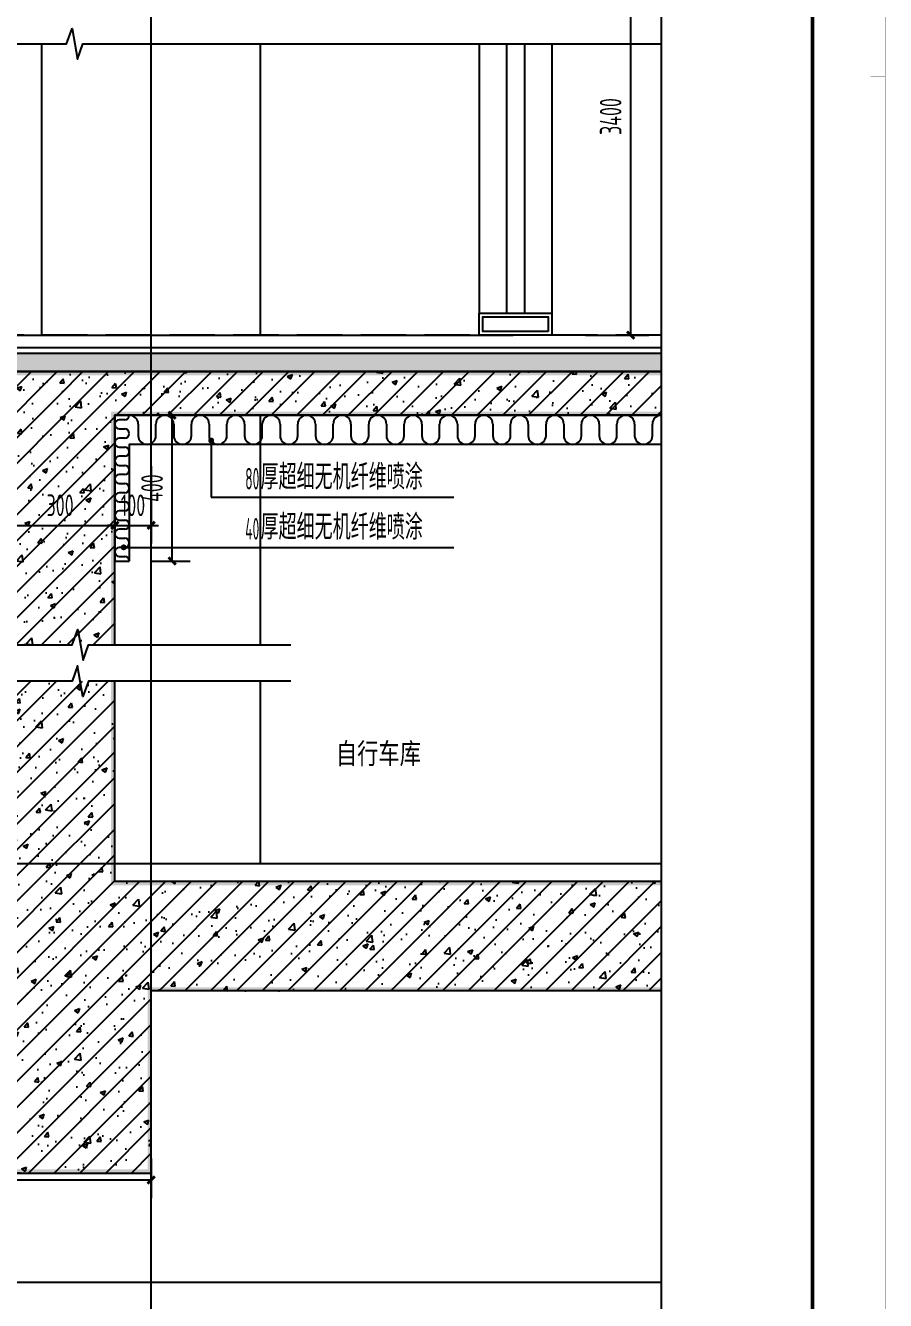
# Model space of a CAD drawing. Extents: x 76956 to 102217, y 21605 to 39570.
# Drawn here: x 86476 to 88837, y 27798 to 31298 of the extents above; entities that cross this region are included whole.
import ezdxf

# ---------------------------------------------------------------- set-up
doc = ezdxf.new("R2010")
doc.units = 0
doc.header["$LTSCALE"] = 1000
doc.header["$MEASUREMENT"] = 0
doc.linetypes.add('DASH', pattern=[0.35, 0.25, -0.1])
doc.linetypes.add('DOTE', pattern=[2.42, 2, -0.2, 0.02, -0.2])
for name, color, linetype in [('01-标注_尺寸', 124, 'Continuous'), ('01-标注_符号', 200, 'Continuous'), ('02-TEXT_标注', 130, 'Continuous'), ('05-填充_天正', 26, 'Continuous'), ('A-C_玻璃幕墙', 140, 'Continuous'), ('A-STR-面层', 191, 'Continuous'), ('A-SUR_保温', 222, 'Continuous'), ('A-SUR_面层', 191, 'Continuous'), ('A-TECH_结构', 21, 'Continuous'), ('A_AXIS-轴线', 36, 'Continuous'), ('A_STR-砼墙', 51, 'Continuous'), ('A_STR-砼柱', 51, 'Continuous'), ('PUB_WALL', 9, 'Continuous')]:
    doc.layers.add(name, color=color, linetype=linetype)
doc.layers.add('DIM_MODI', color=2, linetype='Continuous', plot=False)
doc.styles.add('_TCH_DIM', font='ros1.shx', dxfattribs={"width": 0.75, "bigfont": 'jd.shx'})
doc.styles.add('_TCH_DIM_T3', font='ros1.shx', dxfattribs={"width": 0.705882, "bigfont": 'jd.shx'})
doc.styles.get("Standard").update_dxf_attribs({"font": 'STXIHEI_0.TTF', "width": 0.75})
doc.dimstyles.new('_TCH_ARCH&&20', dxfattribs={"dimtxt": 59.5, "dimasz": 20, "dimexe": 50, "dimexo": 60, "dimgap": 25.25, "dimtad": 1, "dimdec": 0, "dimzin": 0, "dimdsep": 46, "dimtxsty": '_TCH_DIM_T3', "dimblk": 'ARCHTICK', "dimcen": 0.09, "dimclrt": 7, "dimazin": 2, "dimtfac": 1, "dimtdec": 0, "dimtix": 1, "dimtmove": 2, "dimatfit": 3, "dimfxl": 0, "dimtolj": 1, "dimtzin": 0, "dimarcsym": 0})
pattern_1 = [(45, (0, 0), (-35.35534, 35.35534), []), (50, (0, 0), (143.45204, -12.55043), [15, -165]), (355, (0, 0), (-27.75027, 150.43843), [12, -132]), (100.4514, (11.95, -1.05), (115.70188, 137.8879), [12.74804, -140.22842]), (46.1842, (0, 40), (213.4482, -33.1038), [22.5, -247.5]), (96.6356, (17.79, 37.24), (186.93254, 194.82357), [19.12206, -210.3426]), (351.1842, (0, 40), (186.9324, 194.8237), [18, -198]), (21, (20, 30), (119.38141, -80.52378), [15, -165]), (326, (20, 30), (48.66307, 145.03), [12, -132]), (71.4514, (29.95, 23.29), (168.04453, 64.5061), [12.74804, -140.22842]), (37.5, (0, 0), (2.43197, 66.57877), [0, -130.4, 0, -134, 0, -132.5]), (7.5, (0, 0), (52.61391, 78.88234), [0, -76.4, 0, -127.4, 0, -50.5]), (327.5, (-44.6, 0), (106.764487, -4.510974), [0, -50, 0, -156, 0, -207]), (317.5, (-64.6, 0), (116.63723, 20.021), [0, -65, 0, -103.6, 0, -147])]

# ---------------------------------------------------------------- blocks, each defined once
blk = doc.blocks.new('图框-A1')
for points, const_width in [([(0, 0), (841, 0), (841, 594), (0, 594)], 0.05), ([(766, 584), (25, 584), (25, 10), (766, 10)], 0.5)]:
    blk.add_lwpolyline(points, close=True, dxfattribs=dict(const_width=const_width))
at = {"const_width": 0.05}
blk.add_lwpolyline([(420.5, 594), (420.5, 592)], dxfattribs=at)
blk = doc.blocks.new('hk')
at = {"layer": 'A-C_玻璃幕墙'}
for points in [[(0, 0), (200, 0), (200, 60), (0, 60)], [(10, 10), (190, 10), (190, 50), (10, 50)]]:
    blk.add_lwpolyline(points, close=True, dxfattribs=at)
blk = doc.blocks.new('_ArchTick')
at = {"color": 0, "linetype": 'ByBlock', "const_width": 0.4}
blk.add_lwpolyline([(-0.5, -0.5), (0.5, 0.5)], dxfattribs=at)
blk = doc.blocks.new('*D171')
at = {"layer": '01-标注_尺寸', "color": 0, "lineweight": -2, "transparency": 16777216}
for p, q in [((86421.3, 30088.1), (86421.3, 29876)), ((86721.3, 30088.1), (86721.3, 29876)), ((86421.3, 29926), (86721.3, 29926))]:
    blk.add_line(p, q, dxfattribs=at)
at = {"layer": 'Defpoints', "color": 0, "transparency": 16777216}
for p in [(86421.3, 30148.1), (86721.3, 30148.1), (86721.3, 29926)]:
    blk.add_point(p, dxfattribs=at)
at = {"layer": '01-标注_尺寸', "color": 0, "lineweight": -2, "transparency": 16777216, "xscale": 20, "yscale": 20, "zscale": 20, "rotation": 180}
blk.add_blockref('_ArchTick', (86421.3, 29926), dxfattribs=at)
at = {"layer": '01-标注_尺寸', "color": 0, "lineweight": -2, "transparency": 16777216, "xscale": 20, "yscale": 20, "zscale": 20}
blk.add_blockref('_ArchTick', (86721.3, 29926), dxfattribs=at)
at = {"layer": '01-标注_尺寸', "color": 7, "transparency": 16777216, "insert": (86571.3, 29981), "char_height": 59.5, "attachment_point": 5, "style": '_TCH_DIM_T3'}
blk.add_mtext('\\A1;300', dxfattribs=at)
blk = doc.blocks.new('*D172')
at = {"layer": '01-标注_尺寸', "color": 0, "lineweight": -2, "transparency": 16777216}
for p, q in [((86721.3, 30088.1), (86721.3, 29876)), ((86821.3, 30088.1), (86821.3, 29876)), ((86721.3, 29926), (86701.3, 29926)), ((86721.3, 29926), (86821.3, 29926)), ((86821.3, 29926), (86841.3, 29926))]:
    blk.add_line(p, q, dxfattribs=at)
at = {"layer": 'Defpoints', "color": 0, "transparency": 16777216}
for p in [(86721.3, 30148.1), (86821.3, 30148.1), (86821.3, 29926)]:
    blk.add_point(p, dxfattribs=at)
at = {"layer": '01-标注_尺寸', "color": 0, "lineweight": -2, "transparency": 16777216, "xscale": 20, "yscale": 20, "zscale": 20}
blk.add_blockref('_ArchTick', (86721.3, 29926), dxfattribs=at)
at = {"layer": '01-标注_尺寸', "color": 0, "lineweight": -2, "transparency": 16777216, "xscale": 20, "yscale": 20, "zscale": 20, "rotation": 180}
blk.add_blockref('_ArchTick', (86821.3, 29926), dxfattribs=at)
at = {"layer": '01-标注_尺寸', "color": 7, "transparency": 16777216, "insert": (86771.3, 29981), "char_height": 59.5, "attachment_point": 5, "style": '_TCH_DIM_T3'}
blk.add_mtext('\\A1;100', dxfattribs=at)
blk = doc.blocks.new('$LinePat$保温层')
at = {"color": 0}
for p, q in [((24, -24), (24, -56)), ((72, -56), (72, -24))]:
    blk.add_line(p, q, dxfattribs=at)
for centre, start, end in [((96, -24), 90, 180), ((0, -24), 0, 90), ((48, -56), 180, 0)]:
    blk.add_arc(centre, 24, start, end, dxfattribs=at)
blk = doc.blocks.new('*D184')
at = {"layer": '01-标注_尺寸', "color": 0, "lineweight": -2, "transparency": 16777216}
for p, q in [((86821.3, 30228.1), (86928.6, 30228.1)), ((86878.6, 29828.1), (86878.6, 30228.1)), ((86821.3, 29828.1), (86928.6, 29828.1))]:
    blk.add_line(p, q, dxfattribs=at)
at = {"layer": 'Defpoints', "color": 0, "transparency": 16777216}
for p in [(86761.3, 30228.1), (86878.6, 30228.1), (86761.3, 29828.1)]:
    blk.add_point(p, dxfattribs=at)
at = {"layer": '01-标注_尺寸', "color": 0, "lineweight": -2, "transparency": 16777216, "xscale": 20, "yscale": 20, "zscale": 20}
for p, rotation in [((86878.6, 30228.1), 90), ((86878.6, 29828.1), 270)]:
    blk.add_blockref('_ArchTick', p, dxfattribs=dict(at, rotation=rotation))
at = {"layer": '01-标注_尺寸', "color": 7, "transparency": 16777216, "insert": (86823.6, 30028.1), "char_height": 59.5, "attachment_point": 5, "rotation": 90, "style": '_TCH_DIM_T3'}
blk.add_mtext('\\A1;400', dxfattribs=at)
blk = doc.blocks.new('*D212')
at = {"layer": '01-标注_尺寸', "color": 0, "lineweight": -2, "transparency": 16777216}
for p, q in [((84821.3, 28188.1), (84821.3, 28079)), ((86821.3, 28188.1), (86821.3, 28079)), ((84821.3, 28129), (86821.3, 28129))]:
    blk.add_line(p, q, dxfattribs=at)
at = {"layer": 'Defpoints', "color": 0, "transparency": 16777216}
for p in [(84821.3, 28248.1), (86821.3, 28248.1), (86821.3, 28129)]:
    blk.add_point(p, dxfattribs=at)
at = {"layer": '01-标注_尺寸', "color": 0, "lineweight": -2, "transparency": 16777216, "xscale": 20, "yscale": 20, "zscale": 20, "rotation": 180}
blk.add_blockref('_ArchTick', (84821.3, 28129), dxfattribs=at)
at = {"layer": '01-标注_尺寸', "color": 0, "lineweight": -2, "transparency": 16777216, "xscale": 20, "yscale": 20, "zscale": 20}
blk.add_blockref('_ArchTick', (86821.3, 28129), dxfattribs=at)
at = {"layer": '01-标注_尺寸', "color": 7, "transparency": 16777216, "insert": (85821.3, 28184), "char_height": 59.5, "attachment_point": 5, "style": '_TCH_DIM_T3'}
blk.add_mtext('\\A1;2000', dxfattribs=at)
blk = doc.blocks.new('*D215')
at = {"layer": '01-标注_尺寸', "color": 0, "lineweight": -2, "transparency": 16777216}
for p, q in [((88013.8, 31648.1), (88187.5, 31648.1)), ((88137.5, 30448.1), (88137.5, 31648.1)), ((88013.8, 30448.1), (88187.5, 30448.1))]:
    blk.add_line(p, q, dxfattribs=at)
at = {"layer": 'Defpoints', "color": 0, "transparency": 16777216}
for p in [(87953.8, 31648.1), (88137.5, 31648.1), (87953.8, 30448.1)]:
    blk.add_point(p, dxfattribs=at)
at = {"layer": '01-标注_尺寸', "color": 0, "lineweight": -2, "transparency": 16777216, "xscale": 20, "yscale": 20, "zscale": 20}
for p, rotation in [((88137.5, 31648.1), 90), ((88137.5, 30448.1), 270)]:
    blk.add_blockref('_ArchTick', p, dxfattribs=dict(at, rotation=rotation))
at = {"layer": '01-标注_尺寸', "color": 7, "transparency": 16777216, "insert": (88082.5, 31048.1), "char_height": 59.5, "attachment_point": 5, "rotation": 90, "style": '_TCH_DIM_T3'}
blk.add_mtext('\\A1;3400', dxfattribs=at)

msp = doc.modelspace()

# ---------------------------------------------------------------- hatches: boundary and pattern name
at = {"layer": '05-填充_天正'}
h = msp.add_hatch(dxfattribs=at)
h.set_pattern_fill('AR-CONC', color=256, scale=20, style=0)
h.set_pattern_definition([(50, (0, 0), (36.436934, -3.187817), [3.81, -41.91]), (355, (0, 0), (-7.048565, 38.211329), [3.048, -33.528]), (100.451, (3.036, -0.266), (29.3885, 35.023338), [3.238, -35.618]), (46.1842, (0, 10.16), (54.215808, -8.408466), [5.715, -62.865]), (96.6356, (4.52, 9.46), (47.480847, 49.48511), [4.857, -53.427]), (351.184, (0, 10.16), (47.48092, 49.485024), [4.572, -50.292]), (21, (5.08, 7.62), (30.322976, -20.453104), [3.81, -41.91]), (326, (5.08, 7.62), (12.360406, 36.837593), [3.048, -33.528]), (71.4514, (7.607, 5.916), (42.683298, 16.384572), [3.238, -35.618]), (37.5, (0, 0), (0.6177207, 16.9110078), [0, -33.1216, 0, -34.036, 0, -33.655]), (7.5, (0, 0), (13.3639325, 20.036115), [0, -19.4056, 0, -32.3596, 0, -12.827]), (327.5, (-11.328, 0), (27.118119, -1.1457488), [0, -12.7, 0, -39.624, 0, -52.578]), (317.5, (-16.408, 0), (29.625836, 5.085298), [0, -16.51, 0, -26.3144, 0, -37.338])])
h.paths.add_polyline_path([(88221.3, 30348.1), (88221.3, 30398.1), (85171.3, 30398.1), (85171.3, 30348.1)])
h = msp.add_hatch(dxfattribs=at)
h.set_pattern_fill('钢筋混凝土', color=256, scale=20, style=0)
h.set_pattern_definition(pattern_1)
h.paths.add_polyline_path([(85171.3, 30348.1), (85171.3, 30148.1), (86421.3, 30148.1), (86431.3, 30158.1), (86571.3, 30241.4), (86571.3, 30348.1)])
h = msp.add_hatch(dxfattribs=at)
h.set_pattern_fill('钢筋混凝土', color=256, scale=20, style=0)
h.set_pattern_definition(pattern_1)
h.paths.add_polyline_path([(86571.3, 30241.4), (86711.3, 30238.1), (86721.3, 30228.1), (88221.3, 30228.1), (88221.3, 30348.1), (86571.3, 30348.1)])
h = msp.add_hatch(dxfattribs=at)
h.set_pattern_fill('钢筋混凝土', color=256, scale=20, style=0)
h.set_pattern_definition(pattern_1)
h.paths.add_polyline_path([(86421.3, 29598.1), (86721.3, 29598.1), (86721.3, 30228.1), (86711.3, 30238.1), (86571.3, 30241.4), (86431.3, 30158.1), (86421.3, 30148.1)])
h = msp.add_hatch(dxfattribs=at)
h.set_pattern_fill('钢筋混凝土', color=256, scale=20, style=0)
h.set_pattern_definition(pattern_1)
h.paths.add_polyline_path([(86421.3, 28948.1), (86721.3, 28948.1), (86721.3, 29498.1), (86421.3, 29498.1)])
h = msp.add_hatch(dxfattribs=at)
h.set_pattern_fill('钢筋混凝土', color=256, scale=20, style=0)
h.set_pattern_definition(pattern_1)
h.paths.add_polyline_path([(86421.3, 28148.1), (86821.3, 28148.1), (86821.3, 28948.1), (86421.3, 28948.1)])
h = msp.add_hatch(dxfattribs=at)
h.set_pattern_fill('钢筋混凝土', color=256, scale=20, style=0)
h.set_pattern_definition(pattern_1)
h.paths.add_polyline_path([(86821.3, 28948.1), (86821.3, 28648.1), (88221.3, 28648.1), (88221.3, 28948.1)])
at = {"layer": 'A_STR-砼柱'}
for points in [[(86711.3, 28948.1), (86711.3, 28938.1), (86821.3, 28938.1), (86821.3, 28948.1)], [(86821.3, 28658.1), (86811.3, 28658.1), (86811.3, 28158.1), (86431.3, 28158.1), (86431.3, 28658.1), (86421.3, 28658.1), (86421.3, 28148.1), (86821.3, 28148.1)]]:
    msp.add_hatch(color=256, dxfattribs=at).paths.add_polyline_path(points)
at = {"layer": 'PUB_WALL'}
for points in [[(88221.3, 30398.1), (85171.3, 30398.1), (85171.3, 30388.1), (88221.3, 30388.1)], [(88221.3, 30348.1), (85171.3, 30348.1), (85171.3, 30358.1), (88221.3, 30358.1)], [(85171.3, 30348.1), (86571.3, 30348.1), (86571.3, 30338.1), (85171.3, 30338.1)], [(86571.3, 30348.1), (88221.3, 30348.1), (88221.3, 30338.1), (86571.3, 30338.1)], [(86721.3, 30228.1), (88221.3, 30228.1), (88221.3, 30238.1), (86711.3, 30238.1)], [(86721.3, 29598.1), (86721.3, 30228.1), (86711.3, 30238.1), (86711.3, 29598.1)], [(86711.3, 28948.1), (86721.3, 28948.1), (86721.3, 29498.1), (86711.3, 29498.1)], [(86821.3, 28948.1), (86821.3, 28938.1), (88221.3, 28938.1), (88221.3, 28948.1)], [(86821.3, 28658.1), (86821.3, 28648.1), (88221.3, 28648.1), (88221.3, 28658.1)]]:
    msp.add_hatch(color=256, dxfattribs=at).paths.add_polyline_path(points)

# ---------------------------------------------------------------- linework, layer by layer
at = {"layer": '01-标注_符号'}
for p, q in [((86986, 30158.9), (86986, 30003.2)), ((86986, 30003.2), (87652.4, 30003.2)), ((86745.8, 29865.6), (86890.4, 29865.6)), ((86890.4, 29865.6), (87652.4, 29865.6))]:
    msp.add_line(p, q, dxfattribs=at)
for points in [[(88221.3, 39168.1), (88221.3, 31912.6), (88263.3, 31897.3), (88179.3, 31882.5), (88221.3, 31867.6), (88221.3, 24612)], [(85001.3, 31248.1), (86588.8, 31248.1), (86604.1, 31290.1), (86618.9, 31206.1), (86633.8, 31248.1), (88221.3, 31248.1)], [(86049.3, 29598.1), (86604.3, 29598.1), (86619.6, 29640.1), (86634.4, 29556.1), (86649.3, 29598.1), (87204.3, 29598.1)], [(87204.3, 29498.1), (86649.3, 29498.1), (86634, 29456.1), (86619.2, 29540.1), (86604.3, 29498.1), (86049.3, 29498.1)], [(84041.3, 27848.1), (86108.8, 27848.1), (86124.1, 27890.1), (86138.9, 27806.1), (86153.8, 27848.1), (88221.3, 27848.1)]]:
    msp.add_lwpolyline(points, dxfattribs=at)
at = {"layer": '01-标注_符号', "const_width": 8}
for points in [[(86986, 30162.9, 1), (86986, 30154.9, 1)], [(86741.8, 29865.6, 1), (86749.8, 29865.6, 1)]]:
    msp.add_lwpolyline(points, format="xyb", close=True, dxfattribs=at)
at = {"layer": 'A-C_玻璃幕墙'}
for points in [[(87721.3, 31248.1), (87721.3, 30508.1)], [(87796.3, 31248.1), (87796.3, 30508.1)], [(87846.3, 31248.1), (87846.3, 30508.1)], [(87921.3, 31248.1), (87921.3, 30448.1)], [(87721.3, 30348.1), (87821.3, 30348.1)]]:
    msp.add_lwpolyline(points, dxfattribs=at)
at = {"layer": 'A-STR-面层', "linetype": 'DASH', "ltscale": 0.5}
msp.add_lwpolyline([(88221.3, 30448.1), (85921.3, 30448.1)], dxfattribs=at)
at = {"layer": 'A-STR-面层'}
msp.add_lwpolyline([(88221.3, 30413.1), (85171.3, 30413.1)], dxfattribs=at)
at = {"layer": 'A-SUR_保温'}
for p, q in [((86721.3, 29828.1), (86761.3, 29828.1)), ((86721.3, 28998.1), (88221.3, 28998.1))]:
    msp.add_line(p, q, dxfattribs=at)
for points in [[(88221.3, 30228.1), (86721.3, 30228.1), (86721.3, 29828.1)], [(88221.3, 30148.1), (86761.3, 30148.1), (86761.3, 29828.1)]]:
    msp.add_lwpolyline(points, dxfattribs=at)
at = {"layer": 'A-SUR_面层'}
for p, q in [((88221.3, 30398.1), (85171.3, 30398.1)), ((88221.3, 30348.1), (85171.3, 30348.1))]:
    msp.add_line(p, q, dxfattribs=at)
at = {"layer": 'A-TECH_结构'}
for points in [[(86521.3, 30448.1), (86521.3, 31248.1)], [(87121.3, 30448.1), (87121.3, 31248.1)], [(87121.3, 29598.1), (87121.3, 30228.1)], [(87121.3, 28998.1), (87121.3, 29498.1)]]:
    msp.add_lwpolyline(points, dxfattribs=at)
at = {"layer": 'A_AXIS-轴线'}
msp.add_lwpolyline([(86821.3, 24908.1), (86821.3, 38838.1)], dxfattribs=at)
at = {"layer": 'A_STR-砼墙'}
for p, q in [((85171.3, 30348.1), (86571.3, 30348.1)), ((86571.3, 30348.1), (88221.3, 30348.1)), ((86721.3, 30228.1), (88221.3, 30228.1)), ((86721.3, 29598.1), (86721.3, 30228.1)), ((86721.3, 28948.1), (86721.3, 29498.1)), ((88221.3, 28948.1), (86821.3, 28948.1)), ((88221.3, 28648.1), (86821.3, 28648.1))]:
    msp.add_line(p, q, dxfattribs=at)
at = {"layer": 'A_STR-砼柱'}
for p, q in [((86821.3, 28948.1), (86721.3, 28948.1)), ((86821.3, 28148.1), (86821.3, 28648.1)), ((86421.3, 28148.1), (86821.3, 28148.1))]:
    msp.add_line(p, q, dxfattribs=at)
at = {"layer": 'DIM_MODI', "color": 24, "linetype": 'DOTE'}
for p, q in [((83394.8, 30448.1), (88221.3, 30448.1)), ((83394.8, 28998.1), (88221.3, 28998.1))]:
    msp.add_line(p, q, dxfattribs=at)

# ---------------------------------------------------------------- block references
at = {"xscale": 20, "yscale": 20, "zscale": 20, "rotation": 270}
msp.add_blockref('图框-A1', (76956.3, 39569.4), dxfattribs=at)
at = {"extrusion": (0, 0, -1), "zscale": -1}
msp.add_blockref('hk', (-87921.3, 30448.1), dxfattribs=at)
at = {"layer": 'A-SUR_保温'}
for p, xscale, yscale, zscale, rotation in [((86761.3, 30228.1), 0.5208333332248442, 0.4999999998742679, 0.4999999998742679, 270.0000000000917), ((86761.3, 30228.1), 1.013889029389198, 0.9999999997485357, 0.9999999997485357, 359.9999999999939), ((86858.7, 30228.1), 1.013889029389198, 0.9999999997485357, 0.9999999997485357, 359.9999999999939), ((86956, 30228.1), 1.013889029389198, 0.9999999997485357, 0.9999999997485357, 359.9999999999939), ((87053.3, 30228.1), 1.013889029389198, 0.9999999997485357, 0.9999999997485357, 359.9999999999939), ((87150.7, 30228.1), 1.013889029389198, 0.9999999997485357, 0.9999999997485357, 359.9999999999939), ((87248, 30228.1), 1.013889029389198, 0.9999999997485357, 0.9999999997485357, 359.9999999999939), ((87345.3, 30228.1), 1.013889029389198, 0.9999999997485357, 0.9999999997485357, 359.9999999999939), ((87442.7, 30228.1), 1.013889029389198, 0.9999999997485357, 0.9999999997485357, 359.9999999999939), ((87540, 30228.1), 1.013889029389198, 0.9999999997485357, 0.9999999997485357, 359.9999999999939), ((87637.3, 30228.1), 1.013889029389198, 0.9999999997485357, 0.9999999997485357, 359.9999999999939), ((87734.7, 30228.1), 1.013889029389198, 0.9999999997485357, 0.9999999997485357, 359.9999999999939), ((87832, 30228.1), 1.013889029389198, 0.9999999997485357, 0.9999999997485357, 359.9999999999939), ((87929.3, 30228.1), 1.013889029389198, 0.9999999997485357, 0.9999999997485357, 359.9999999999939), ((88026.7, 30228.1), 1.013889029389198, 0.9999999997485357, 0.9999999997485357, 359.9999999999939), ((88124, 30228.1), 1.013889029389198, 0.9999999997485357, 0.9999999997485357, 359.9999999999939), ((86761.3, 30178.1), 0.5208333332248442, 0.4999999998742679, 0.4999999998742679, 270.0000000000917), ((86761.3, 30128.1), 0.5208333332248442, 0.4999999998742679, 0.4999999998742679, 270.0000000000917), ((86761.3, 30078.1), 0.5208333332248442, 0.4999999998742679, 0.4999999998742679, 270.0000000000917), ((86761.3, 30028.1), 0.5208333332248442, 0.4999999998742679, 0.4999999998742679, 270.0000000000917), ((86761.3, 29978.1), 0.5208333332248442, 0.4999999998742679, 0.4999999998742679, 270.0000000000917), ((86761.3, 29928.1), 0.5208333332248442, 0.4999999998742679, 0.4999999998742679, 270.0000000000917), ((86761.3, 29878.1), 0.5208333332248442, 0.4999999998742679, 0.4999999998742679, 270.0000000000917)]:
    msp.add_blockref('$LinePat$保温层', p, dxfattribs=dict(at, xscale=xscale, yscale=yscale, zscale=zscale, rotation=rotation))

# ---------------------------------------------------------------- texts
at = {"layer": '02-TEXT_标注', "style": '_TCH_DIM'}
for s, height, width, p in [('厚超细无机纤维喷涂', 69.46, 0.75, (87121.4, 30024.2)), ('80', 59.5, 0.529412, (87079.4, 30024.2)), ('厚超细无机纤维喷涂', 69.46, 0.75, (87121.4, 29886.6)), ('40', 59.5, 0.529412, (87079.4, 29886.6))]:
    msp.add_text(s, height=height, dxfattribs=dict(at, width=width)).set_placement(p)
at = {"layer": '02-TEXT_标注', "width": 0.75}
msp.add_text('自行车库', height=57.09, dxfattribs=at).set_placement((87328.2, 29271.2))

# ---------------------------------------------------------------- dimensions: what is measured, and where the dimension line sits
at = {"layer": '01-标注_尺寸'}
dim = msp.add_aligned_dim(p1=(87953.8, 30448.1), p2=(87953.8, 31648.1), distance=-183.7, text='3400', dimstyle='_TCH_ARCH&&20', dxfattribs=at)
dim.commit()
dim.dimension.update_dxf_attribs({"geometry": '*D215', "text_midpoint": (88082.5, 31048.1)})
for p1, p2, distance, picture, middle in [((86761.3, 29828.1), (86761.3, 30228.1), -117.3, '*D184', (86823.6, 30028.1)), ((86421.3, 30148.1), (86721.3, 30148.1), -222.1, '*D171', (86571.3, 29981)), ((86721.3, 30148.1), (86821.3, 30148.1), -222.1, '*D172', (86771.3, 29981)), ((84821.3, 28248.1), (86821.3, 28248.1), -119.1, '*D212', (85821.3, 28184))]:
    dim = msp.add_aligned_dim(p1=p1, p2=p2, distance=distance, dimstyle='_TCH_ARCH&&20', dxfattribs=at)
    dim.commit()
    dim.dimension.update_dxf_attribs({"geometry": picture, "text_midpoint": middle})

doc.saveas('drawing.dxf')
